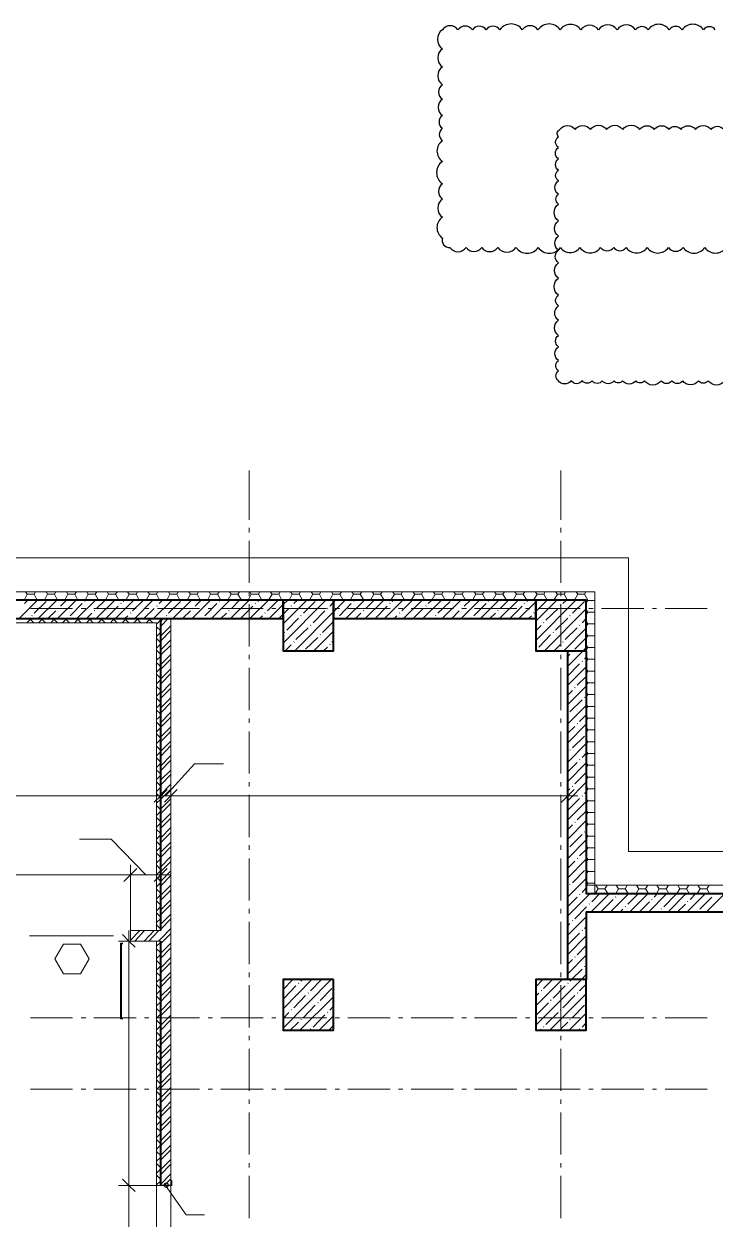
# Model space of a CAD drawing. Header units: millimetres. Extents: x -249154 to 415037, y -45458 to 354837.
# Drawn here: x -203175 to -194967, y 21286 to 35468 of the extents above; entities that cross this region are included whole.
import ezdxf

# ---------------------------------------------------------------- set-up
doc = ezdxf.new("R2010")
doc.units = ezdxf.units.MM

msp = doc.modelspace()

# ---------------------------------------------------------------- linework, layer by layer
at = {"linetype": 'ByBlock', "flags": 128}
msp.add_lwpolyline([(-194964, 35398, 0.520567), (-195105, 35398, 0.520567), (-195357, 35398, 0.520567), (-195511, 35398, 0.520567), (-195763, 35398, 0.520567), (-195910, 35398, 0.520567), (-196130, 35398, 0.520567), (-196352, 35398, 0.520567), (-196561, 35398, 0.520567), (-196806, 35398, 0.520567), (-197070, 35398, 0.520567), (-197256, 35398, 0.520567), (-197522, 35398, 0.520567), (-197686, 35398, 0.520567), (-197849, 35398, 0.520567), (-198020, 35398, 0.520567), (-198205, 35398, 0.520567), (-198205, 35172, 0.520567), (-198205, 34958, 0.520567), (-198205, 34746, 0.520567), (-198205, 34574, 0.520567), (-198205, 34381, 0.520567), (-198205, 34229, 0.520567), (-198205, 34082, 0.520567), (-198205, 33836, 0.520567), (-198205, 33571, 0.520567), (-198205, 33389, 0.520567), (-198205, 33175, 0.520567), (-198205, 32927, 0.520567), (-198117, 32815, 0.520567), (-197923, 32815, 0.520567), (-197738, 32815, 0.520567), (-197547, 32815, 0.520567), (-197331, 32815, 0.520567), (-197066, 32815, 0.520567), (-196804, 32815, 0.520567), (-196571, 32815, 0.520567), (-196327, 32815, 0.520567), (-196171, 32815, 0.520567), (-196023, 32815, 0.520567), (-195774, 32815, 0.520567), (-195521, 32815, 0.520567), (-195347, 32815, 0.520567), (-195089, 32815, 0.520567), (-194835, 32815, 0.520567)], format="xyb", dxfattribs=at)
at = {"linetype": 'ByBlock'}
msp.add_lwpolyline([(-194851, 31234, -0.520567), (-195050, 31234, -0.520567), (-195164, 31234, -0.520567), (-195351, 31234, -0.520567), (-195480, 31234, -0.520567), (-195609, 31234, -0.520567), (-195806, 31234, -0.520567), (-195909, 31234, -0.520567), (-196066, 31234, -0.520567), (-196167, 31234, -0.520567), (-196306, 31234, -0.520567), (-196428, 31234, -0.520567), (-196543, 31234, -0.520567), (-196679, 31234, -0.520567), (-196827, 31234, -0.520567), (-196827, 31351, -0.520567), (-196827, 31473, -0.520567), (-196827, 31638, -0.520567), (-196827, 31772, -0.520567), (-196827, 31952, -0.520567), (-196827, 32121, -0.520567), (-196827, 32251, -0.520567), (-196827, 32450, -0.520567), (-196827, 32632, -0.520567), (-196827, 32783, -0.520567), (-196827, 32951, -0.520567), (-196827, 33130, -0.520567), (-196827, 33330, -0.520567), (-196827, 33446, -0.520567), (-196827, 33606, -0.520567), (-196827, 33733, -0.520567), (-196827, 33865, -0.520567), (-196827, 34001, -0.520567), (-196827, 34128, -0.520567), (-196809, 34215, -0.520567), (-196629, 34215, -0.520567), (-196448, 34215, -0.520567), (-196255, 34215, -0.520567), (-196062, 34215, -0.520567), (-195863, 34215, -0.520567), (-195689, 34215, -0.520567), (-195516, 34215, -0.520567), (-195373, 34215, -0.520567), (-195200, 34215, -0.520567), (-195015, 34215, -0.520567), (-194865, 34215, -0.520567)], format="xyb", dxfattribs=at)
at = {"lineweight": 9}
for points in [[(-200499, 29585), (-200499, 30170)], [(-196797, 29585), (-196797, 30170)], [(-200499, 29433), (-200499, 29488)], [(-196797, 29433), (-196797, 29488)], [(-200499, 28835), (-200499, 29335)], [(-196797, 28835), (-196797, 29335)], [(-191611, 25247), (-191611, 25650), (-195996, 25650), (-195996, 29132), (-230738, 29132), (-230738, 909), (-191611, 909), (-191611, 1308)], [(-230289, 28729), (-216356, 28729), (-230289, 28729), (-230289, 28632), (-216356, 28632), (-196496, 28632), (-196496, 25150), (-187938, 25150), (-187938, 25247), (-187938, 28632), (-145101, 28632), (-145101, 25209)], [(-203172, 28632), (-203134, 28700)], [(-203155, 28729), (-203134, 28700), (-203054, 28700), (-203016, 28632)], [(-203054, 28700), (-203037, 28729)], [(-202931, 28632), (-202893, 28700)], [(-202910, 28729), (-202893, 28700), (-202812, 28700), (-202774, 28632)], [(-202812, 28700), (-202795, 28729)], [(-202689, 28632), (-202651, 28700)], [(-202668, 28729), (-202651, 28700), (-202571, 28700), (-202533, 28632)], [(-202571, 28700), (-202550, 28729)], [(-202448, 28632), (-202410, 28700)], [(-202427, 28729), (-202410, 28700), (-202329, 28700), (-202287, 28632)], [(-202329, 28700), (-202308, 28729)], [(-202207, 28632), (-202168, 28700)], [(-202185, 28729), (-202168, 28700), (-202084, 28700)], [(-202046, 28632), (-202088, 28700), (-202067, 28729)], [(-201965, 28632), (-201923, 28700)], [(-201944, 28729), (-201923, 28700), (-201842, 28700), (-201804, 28632)], [(-201842, 28700), (-201825, 28729)], [(-201724, 28632), (-201681, 28700)], [(-201702, 28729), (-201681, 28700), (-201601, 28700), (-201563, 28632)], [(-201601, 28700), (-201584, 28729)], [(-201478, 28632), (-201440, 28700)], [(-201457, 28729), (-201440, 28700), (-201359, 28700), (-201321, 28632)], [(-201359, 28700), (-201342, 28729)], [(-201236, 28632), (-201198, 28700)], [(-201215, 28729), (-201198, 28700), (-201118, 28700), (-201080, 28632)], [(-201118, 28700), (-201101, 28729)], [(-200995, 28632), (-200957, 28700)], [(-200974, 28729), (-200957, 28700), (-200876, 28700), (-200834, 28632)], [(-200876, 28700), (-200855, 28729)], [(-200753, 28632), (-200715, 28700)], [(-200732, 28729), (-200715, 28700), (-200635, 28700), (-200592, 28632)], [(-200635, 28700), (-200614, 28729)], [(-200512, 28632), (-200474, 28700)], [(-200499, 28679), (-200499, 28734)], [(-200491, 28729), (-200474, 28700), (-200389, 28700), (-200351, 28632)], [(-200389, 28700), (-200372, 28729)], [(-200270, 28632), (-200228, 28700)], [(-200249, 28729), (-200228, 28700), (-200148, 28700), (-200110, 28632)], [(-200148, 28700), (-200131, 28729)], [(-200025, 28632), (-199987, 28700)], [(-200008, 28729), (-199987, 28700), (-199906, 28700), (-199868, 28632)], [(-199906, 28700), (-199889, 28729)], [(-199783, 28632), (-199745, 28700)], [(-199762, 28729), (-199745, 28700), (-199665, 28700), (-199627, 28632)], [(-199665, 28700), (-199648, 28729)], [(-199542, 28632), (-199504, 28700)], [(-199521, 28729), (-199504, 28700), (-199423, 28700), (-199385, 28632)], [(-199423, 28700), (-199402, 28729)], [(-199300, 28632), (-199262, 28700)], [(-199279, 28729), (-199262, 28700), (-199182, 28700), (-199139, 28632)], [(-199182, 28700), (-199161, 28729)], [(-199059, 28632), (-199021, 28700)], [(-199038, 28729), (-199021, 28700), (-198940, 28700), (-198898, 28632)], [(-198940, 28700), (-198919, 28729)], [(-198817, 28632), (-198775, 28700)], [(-198796, 28729), (-198775, 28700), (-198695, 28700), (-198656, 28632)], [(-198695, 28700), (-198678, 28729)], [(-198576, 28632), (-198534, 28700)], [(-198555, 28729), (-198534, 28700), (-198453, 28700), (-198415, 28632)], [(-198453, 28700), (-198436, 28729)], [(-198330, 28632), (-198292, 28700)], [(-198313, 28729), (-198292, 28700), (-198212, 28700), (-198174, 28632)], [(-198212, 28700), (-198195, 28729)], [(-198089, 28632), (-198051, 28700)], [(-198068, 28729), (-198051, 28700), (-197970, 28700), (-197932, 28632)], [(-197970, 28700), (-197953, 28729)], [(-197847, 28632), (-197809, 28700)], [(-197826, 28729), (-197809, 28700), (-197729, 28700), (-197691, 28632)], [(-197729, 28700), (-197708, 28729)], [(-197606, 28632), (-197568, 28700)], [(-197585, 28729), (-197568, 28700), (-197487, 28700), (-197445, 28632)], [(-197487, 28700), (-197466, 28729)], [(-197364, 28632), (-197326, 28700)], [(-197343, 28729), (-197326, 28700), (-197246, 28700), (-197203, 28632)], [(-197246, 28700), (-197225, 28729)], [(-197123, 28632), (-197081, 28700)], [(-197102, 28729), (-197081, 28700), (-197000, 28700), (-196962, 28632)], [(-197000, 28700), (-196983, 28729)], [(-196881, 28632), (-196839, 28700)], [(-196860, 28729), (-196839, 28700), (-196759, 28700), (-196720, 28632)], [(-196797, 28679), (-196797, 28734)], [(-196759, 28700), (-196742, 28729)], [(-196636, 28632), (-196598, 28700)], [(-196615, 28729), (-196598, 28700), (-196517, 28700), (-196479, 28632), (-196479, 28628), (-196496, 28598)], [(-196517, 28700), (-196500, 28729)], [(-203232, 28412), (-203011, 28632)], [(-203168, 28590), (-203126, 28632)], [(-203096, 28530), (-202596, 28530)], [(-203054, 28475), (-202910, 28615)], [(-203016, 28628), (-202935, 28628)], [(-203003, 28412), (-202783, 28632)], [(-202889, 28412), (-202795, 28505)], [(-202774, 28412), (-202554, 28632)], [(-202770, 28628), (-202689, 28628)], [(-202766, 28530), (-202761, 28535)], [(-202740, 28560), (-202668, 28632)], [(-202626, 28446), (-202482, 28590)], [(-202545, 28412), (-202325, 28632)], [(-202528, 28628), (-202448, 28628)], [(-202495, 28530), (-202440, 28530)], [(-202452, 28615), (-202448, 28624)], [(-202342, 28530), (-201842, 28530)], [(-202338, 28505), (-202334, 28509)], [(-202317, 28412), (-202096, 28632)], [(-202312, 28530), (-202211, 28632)], [(-202287, 28628), (-202207, 28628)], [(-202198, 28416), (-202054, 28560)], [(-202088, 28412), (-201868, 28632)], [(-202046, 28628), (-201965, 28628)], [(-202024, 28590), (-202020, 28594)], [(-201995, 28615), (-201982, 28632)], [(-201885, 28505), (-201753, 28632)], [(-201859, 28412), (-201643, 28632)], [(-201804, 28628), (-201724, 28628)], [(-201749, 28412), (-201626, 28530)], [(-201741, 28530), (-201690, 28530)], [(-201635, 28412), (-201414, 28632)], [(-201596, 28560), (-201592, 28564)], [(-201588, 28530), (-201088, 28530)], [(-201567, 28590), (-201529, 28632)], [(-201563, 28628), (-201482, 28628)], [(-201457, 28475), (-201313, 28615)], [(-201406, 28412), (-201186, 28632)], [(-201321, 28628), (-201236, 28628)], [(-201291, 28412), (-201198, 28505)], [(-201177, 28412), (-200957, 28632)], [(-201169, 28530), (-201164, 28535)], [(-201139, 28560), (-201071, 28632)], [(-201075, 28628), (-200995, 28628)], [(-201025, 28446), (-200885, 28590)], [(-200986, 28530), (-200936, 28530)], [(-200948, 28412), (-200728, 28632)], [(-200855, 28615), (-200851, 28624)], [(-200834, 28628), (-200753, 28628)], [(-200834, 28530), (-200334, 28530)], [(-200741, 28505), (-200736, 28509)], [(-200720, 28412), (-200499, 28632)], [(-200711, 28530), (-200614, 28632)], [(-200597, 28416), (-200457, 28560)], [(-200592, 28628), (-200512, 28628)], [(-200499, 28081), (-200499, 28581)], [(-200491, 28412), (-200270, 28632)], [(-200427, 28590), (-200423, 28594)], [(-200398, 28615), (-200385, 28632)], [(-200351, 28628), (-200270, 28628)], [(-200283, 28505), (-200156, 28632)], [(-200262, 28412), (-200097, 28577), (-200042, 28632)], [(-200232, 28530), (-200182, 28530)], [(-200148, 28412), (-200097, 28463), (-200029, 28530)], [(-200110, 28628), (-200097, 28628)], [(-200097, 28348), (-199813, 28632)], [(-200097, 28119), (-199588, 28632)], [(-200080, 28530), (-199580, 28530)], [(-199999, 28560), (-199995, 28564)], [(-199970, 28590), (-199927, 28632)], [(-199957, 28030), (-199499, 28492), (-199360, 28632)], [(-199855, 28475), (-199716, 28615)], [(-199741, 28361), (-199601, 28505)], [(-199571, 28530), (-199567, 28535)], [(-199542, 28560), (-199499, 28607), (-199474, 28632)], [(-199478, 28530), (-199427, 28530)], [(-199427, 28446), (-199288, 28590)], [(-199381, 28628), (-199300, 28628)], [(-199351, 28412), (-199131, 28632)], [(-199326, 28530), (-198826, 28530)], [(-199258, 28615), (-199254, 28624)], [(-199144, 28505), (-199139, 28509)], [(-199139, 28628), (-199059, 28628)], [(-199122, 28412), (-198902, 28632)], [(-199114, 28530), (-199017, 28632)], [(-199000, 28416), (-198860, 28560)], [(-198898, 28628), (-198817, 28628)], [(-198894, 28412), (-198673, 28632)], [(-198830, 28590), (-198826, 28594)], [(-198800, 28615), (-198788, 28632)], [(-198728, 28530), (-198673, 28530)], [(-198686, 28505), (-198559, 28632)], [(-198665, 28412), (-198445, 28632)], [(-198656, 28628), (-198576, 28628)], [(-198576, 28530), (-198072, 28530)], [(-198551, 28412), (-198432, 28530)], [(-198436, 28412), (-198216, 28632)], [(-198415, 28628), (-198334, 28628)], [(-198402, 28560), (-198398, 28564)], [(-198373, 28590), (-198330, 28632)], [(-198258, 28475), (-198114, 28615)], [(-198207, 28412), (-197987, 28632)], [(-198174, 28628), (-198093, 28628)], [(-198093, 28412), (-198004, 28505)], [(-197983, 28412), (-197763, 28632)], [(-197974, 28530), (-197970, 28535)], [(-197974, 28530), (-197919, 28530)], [(-197945, 28560), (-197873, 28632)], [(-197928, 28628), (-197847, 28628)], [(-197830, 28446), (-197686, 28590)], [(-197822, 28530), (-197322, 28530)], [(-197754, 28412), (-197534, 28632)], [(-197686, 28628), (-197606, 28628)], [(-197661, 28615), (-197657, 28624)], [(-197547, 28505), (-197542, 28509)], [(-197525, 28412), (-197305, 28632)], [(-197517, 28530), (-197419, 28632)], [(-197445, 28628), (-197364, 28628)], [(-197402, 28416), (-197258, 28560)], [(-197297, 28412), (-197097, 28611), (-197076, 28632)], [(-197233, 28590), (-197229, 28594)], [(-197220, 28530), (-197165, 28530)], [(-197203, 28615), (-197191, 28632)], [(-197203, 28628), (-197123, 28628)], [(-197097, 28382), (-196848, 28632)], [(-197097, 28153), (-196619, 28632)], [(-197089, 28505), (-196962, 28632)], [(-197068, 28530), (-196568, 28530)], [(-196992, 28030), (-196496, 28526)], [(-196975, 28391), (-196831, 28530)], [(-196962, 28628), (-196881, 28628)], [(-196805, 28560), (-196801, 28564)], [(-196797, 28081), (-196797, 28581)], [(-196776, 28590), (-196733, 28632)], [(-196720, 28628), (-196640, 28628)], [(-196661, 28475), (-196517, 28615)], [(-196496, 28522), (-196479, 28488), (-196394, 28488), (-196394, 28492)], [(-196466, 28530), (-196415, 28530)], [(-196394, 28628), (-196394, 28632)], [(-196394, 28628), (-196394, 28628)], [(-196314, 28530), (-195814, 28530)], [(-195712, 28530), (-195661, 28530)], [(-195560, 28530), (-195060, 28530)], [(-201550, 28412), (-201601, 28412), (-203651, 28412), (-203702, 28412), (-203702, 28030), (-204303, 28030), (-204303, 28412), (-204350, 28412), (-207553, 28412), (-207604, 28412), (-207604, 28030), (-208205, 28030)], [(-203138, 28361), (-203088, 28412)], [(-203117, 28412), (-203109, 28416)], [(-203058, 28361), (-203109, 28412)], [(-203079, 28446), (-203075, 28450)], [(-202999, 28361), (-202948, 28412)], [(-202918, 28361), (-202969, 28412)], [(-202855, 28361), (-202808, 28412)], [(-202774, 28361), (-202825, 28412)], [(-202715, 28361), (-202664, 28412)], [(-202634, 28361), (-202685, 28412)], [(-202651, 28416), (-202647, 28420)], [(-202575, 28361), (-202524, 28412)], [(-202495, 28361), (-202541, 28412)], [(-202431, 28412), (-202367, 28475)], [(-202431, 28361), (-202380, 28412)], [(-202351, 28361), (-202401, 28412)], [(-202291, 28361), (-202240, 28412)], [(-202211, 28361), (-202262, 28412)], [(-202147, 28361), (-202101, 28412)], [(-202067, 28361), (-202118, 28412)], [(-202007, 28361), (-201957, 28412)], [(-201927, 28361), (-201978, 28412)], [(-201974, 28412), (-201940, 28446)], [(-201910, 28475), (-201906, 28479)], [(-201431, 21689), (-201431, 28412), (-201550, 28412), (-201550, 24709), (-201910, 24709), (-201910, 24586), (-201550, 24586), (-201550, 21689)], [(-201868, 28361), (-201817, 28412)], [(-201787, 28361), (-201834, 28412)], [(-201724, 28361), (-201673, 28412)], [(-201643, 28361), (-201694, 28412)], [(-201601, 28344), (-201550, 28395)], [(-201550, 28407), (-201554, 28412)], [(-201550, 28378), (-201520, 28412)], [(-201550, 28323), (-201461, 28412)], [(-201520, 28412), (-201512, 28416)], [(-201482, 28446), (-201478, 28450)], [(-201054, 28416), (-201050, 28420)], [(-200834, 28412), (-200770, 28475)], [(-200376, 28412), (-200343, 28446)], [(-200313, 28475), (-200309, 28479)], [(-200054, 28276), (-199915, 28416)], [(-199885, 28446), (-199881, 28450)], [(-199627, 28246), (-199499, 28378)], [(-199457, 28416), (-199453, 28420)], [(-199237, 28412), (-199173, 28475)], [(-198779, 28412), (-198745, 28446)], [(-198716, 28475), (-198712, 28479)], [(-198322, 28412), (-198318, 28416)], [(-198288, 28446), (-198284, 28450)], [(-197860, 28416), (-197856, 28420)], [(-197640, 28412), (-197576, 28475)], [(-197182, 28412), (-197148, 28446)], [(-197119, 28475), (-197114, 28479)], [(-197004, 28361), (-197000, 28365)], [(-196860, 28276), (-196716, 28416)], [(-196691, 28446), (-196687, 28450)], [(-196547, 28361), (-196496, 28412)], [(-196496, 28458), (-196479, 28488)], [(-196496, 28382), (-196479, 28348), (-196394, 28348), (-196394, 28352)], [(-196394, 28488), (-196394, 28488)], [(-213056, 24709), (-213009, 24709), (-213009, 28361), (-212056, 28361), (-212056, 27831), (-212056, 27780), (-211408, 27780), (-211357, 27780), (-211357, 28361), (-208256, 28361), (-208256, 28030), (-208256, 27980), (-207604, 27980), (-207553, 27980), (-207553, 28361), (-204350, 28361), (-204350, 28030), (-204350, 27980), (-203702, 27980), (-203651, 27980), (-203651, 28361), (-201601, 28361), (-201601, 24709), (-201550, 24709)], [(-201550, 28268), (-201601, 28314)], [(-201601, 28200), (-201550, 28251)], [(-201550, 28208), (-201431, 28327)], [(-201550, 28149), (-201431, 28272)], [(-200084, 28246), (-200080, 28251)], [(-199944, 28162), (-199800, 28302)], [(-199771, 28331), (-199766, 28335)], [(-199732, 28030), (-199499, 28263)], [(-199656, 28217), (-199652, 28221)], [(-197097, 28268), (-197034, 28331)], [(-196890, 28246), (-196886, 28251)], [(-196763, 28030), (-196496, 28297)], [(-196746, 28162), (-196606, 28302)], [(-196576, 28331), (-196572, 28335)], [(-196496, 28319), (-196479, 28348)], [(-196496, 28242), (-196479, 28208), (-196394, 28208), (-196394, 28213)], [(-196394, 28348), (-196394, 28348)], [(-201550, 28124), (-201601, 28174)], [(-201601, 28060), (-201550, 28111)], [(-201550, 28039), (-201431, 28158)], [(-201550, 27980), (-201431, 28098)], [(-200071, 28030), (-199999, 28102)], [(-199970, 28132), (-199965, 28136)], [(-199830, 28047), (-199686, 28187)], [(-199542, 28102), (-199538, 28107)], [(-199516, 28132), (-199499, 28149)], [(-197059, 28073), (-196920, 28217)], [(-196877, 28030), (-196805, 28102)], [(-196776, 28132), (-196771, 28136)], [(-196631, 28047), (-196496, 28183)], [(-196496, 28179), (-196479, 28208)], [(-196496, 28102), (-196479, 28069), (-196394, 28069), (-196394, 28073)], [(-196394, 28208), (-196394, 28208)], [(-201601, 27115), (-201601, 28043)], [(-201550, 27984), (-201601, 28035)], [(-201601, 27920), (-201550, 27967)], [(-201550, 27865), (-201431, 27984)], [(-201431, 28043), (-201431, 27115)], [(-200499, 27929), (-200499, 27980)], [(-199618, 28030), (-199571, 28073)], [(-199504, 28030), (-199499, 28035)], [(-197089, 28047), (-197085, 28052)], [(-196797, 27929), (-196797, 27980)], [(-196716, 27848), (-196534, 28030), (-196496, 28069)], [(-196716, 27963), (-196691, 27988)], [(-196661, 28018), (-196657, 28022)], [(-196517, 27933), (-196496, 27954)], [(-196496, 28039), (-196479, 28069)], [(-196496, 27963), (-196479, 27929), (-196394, 27929), (-196394, 27933)], [(-196394, 28069), (-196394, 28069)], [(-201550, 27840), (-201601, 27891)], [(-201601, 27776), (-201550, 27827)], [(-201550, 27810), (-201431, 27929)], [(-201550, 27696), (-201431, 27814)], [(-200499, 27327), (-200499, 27827)], [(-196797, 27327), (-196797, 27827)], [(-196716, 27734), (-196576, 27874)], [(-196716, 27620), (-196496, 27840)], [(-196547, 27903), (-196543, 27908)], [(-196496, 27899), (-196479, 27929)], [(-196496, 27823), (-196479, 27789), (-196394, 27789), (-196394, 27793)], [(-196394, 27929), (-196394, 27929)], [(-201550, 27700), (-201601, 27751)], [(-201601, 27636), (-201550, 27687)], [(-201550, 27636), (-201431, 27759)], [(-196606, 27620), (-196496, 27725)], [(-196496, 27759), (-196479, 27789)], [(-196496, 27683), (-196479, 27649), (-196394, 27649), (-196394, 27653)], [(-196394, 27789), (-196394, 27789)], [(-201550, 27560), (-201601, 27607)], [(-201601, 27492), (-201550, 27543)], [(-201550, 27522), (-201431, 27645)], [(-201550, 27467), (-201431, 27586)], [(-196716, 27391), (-196496, 27611)], [(-196716, 27505), (-196661, 27560)], [(-196631, 27590), (-196627, 27594)], [(-196496, 27620), (-196479, 27649)], [(-196496, 27543), (-196479, 27509), (-196394, 27509), (-196394, 27514)], [(-196394, 27649), (-196394, 27649)], [(-201550, 27416), (-201601, 27467)], [(-201601, 27353), (-201550, 27403)], [(-201550, 27353), (-201431, 27471)], [(-201550, 27293), (-201431, 27416)], [(-196716, 27162), (-196496, 27382)], [(-196691, 27306), (-196547, 27446)], [(-196517, 27475), (-196513, 27480)], [(-196496, 27480), (-196479, 27509)], [(-196496, 27403), (-196479, 27370), (-196394, 27370), (-196394, 27374)], [(-196394, 27509), (-196394, 27509)], [(-201550, 27276), (-201601, 27327)], [(-201601, 27213), (-201550, 27259)], [(-201550, 27179), (-201431, 27302)], [(-201550, 27124), (-201431, 27242)], [(-196716, 27276), (-196712, 27281)], [(-196576, 27192), (-196496, 27268)], [(-196496, 27340), (-196479, 27370)], [(-196496, 27264), (-196479, 27230), (-196394, 27230), (-196394, 27234)], [(-196496, 27200), (-196479, 27230)], [(-196394, 27370), (-196394, 27370)], [(-196394, 27230), (-196394, 27230)], [(-201550, 27132), (-201601, 27183)], [(-201601, 27069), (-201550, 27120)], [(-201550, 27009), (-201431, 27128)], [(-200499, 27175), (-200499, 27226)], [(-196797, 27175), (-196797, 27226)], [(-196716, 26937), (-196496, 27158)], [(-196716, 27052), (-196631, 27132)], [(-196606, 27162), (-196598, 27166)], [(-196496, 27124), (-196479, 27090), (-196394, 27090), (-196394, 27094)], [(-196496, 27060), (-196479, 27090)], [(-196394, 27090), (-196394, 27090)], [(-201550, 26993), (-201601, 27043)], [(-201601, 26929), (-201550, 26980)], [(-201550, 26954), (-201431, 27073)], [(-201550, 26840), (-201431, 26959)], [(-200499, 26573), (-200499, 27073)], [(-196797, 26573), (-196797, 27073)], [(-196661, 26878), (-196517, 27018)], [(-196496, 26984), (-196479, 26950), (-196394, 26950), (-196394, 26954)], [(-196496, 26921), (-196479, 26950)], [(-196394, 26950), (-196394, 26950)], [(-201550, 26848), (-201601, 26899)], [(-201601, 26785), (-201550, 26836)], [(-201550, 26781), (-201431, 26904)], [(-196716, 26709), (-196496, 26929)], [(-196691, 26848), (-196687, 26853)], [(-196547, 26764), (-196496, 26815)], [(-196496, 26844), (-196479, 26810), (-196394, 26810), (-196394, 26815)], [(-196496, 26781), (-196479, 26810)], [(-196394, 26810), (-196394, 26810)], [(-201550, 26709), (-201601, 26760)], [(-201601, 26645), (-201550, 26696)], [(-201550, 26666), (-201431, 26789)], [(-201550, 26611), (-201431, 26730)], [(-200804, 26688), (-201147, 26688), (-201491, 26310)], [(-196716, 26594), (-196606, 26704)], [(-196716, 26480), (-196496, 26700)], [(-196576, 26734), (-196572, 26738)], [(-196496, 26704), (-196479, 26671), (-196394, 26671), (-196394, 26675)], [(-196496, 26641), (-196479, 26671)], [(-196394, 26671), (-196394, 26671)], [(-201601, 25637), (-201601, 26658)], [(-201550, 26569), (-201601, 26615)], [(-201601, 26501), (-201550, 26552)], [(-201550, 26497), (-201431, 26615)], [(-201550, 26438), (-201431, 26560)], [(-201431, 26658), (-201431, 25637)], [(-196631, 26450), (-196496, 26586)], [(-196496, 26565), (-196479, 26531), (-196394, 26531), (-196394, 26535)], [(-196496, 26501), (-196479, 26531)], [(-196394, 26531), (-196394, 26531)], [(-201550, 26425), (-201601, 26476)], [(-201601, 26361), (-201550, 26412)], [(-201550, 26323), (-201431, 26446)], [(-201550, 26416), (-201550, 26310), (-201550, 26188)], [(-201550, 26268), (-201431, 26387)], [(-201431, 26416), (-201431, 26310), (-201431, 26188)], [(-200499, 26421), (-200499, 26471)], [(-196797, 26421), (-196797, 26471)], [(-196716, 26251), (-196496, 26471)], [(-196716, 26416), (-196716, 26310), (-196716, 26188)], [(-196716, 26366), (-196691, 26391)], [(-196661, 26421), (-196657, 26425)], [(-196496, 26425), (-196479, 26391), (-196394, 26391), (-196394, 26395)], [(-196496, 26361), (-196479, 26391)], [(-196394, 26391), (-196394, 26391)], [(-213297, 26310), (-213056, 26310), (-201550, 26310), (-201431, 26310), (-196598, 26310)], [(-201550, 26285), (-201601, 26336)], [(-201601, 26222), (-201550, 26268)], [(-201550, 26154), (-201431, 26272)], [(-200499, 25819), (-200499, 26319)], [(-196797, 25819), (-196797, 26319)], [(-196716, 26137), (-196576, 26277)], [(-196716, 26022), (-196496, 26243)], [(-196547, 26306), (-196543, 26310)], [(-196517, 26336), (-196496, 26357)], [(-196496, 26285), (-196479, 26251), (-196394, 26251), (-196394, 26255)], [(-196496, 26222), (-196479, 26251)], [(-196394, 26251), (-196394, 26251)], [(-201550, 26141), (-201601, 26192)], [(-201601, 26077), (-201550, 26128)], [(-201550, 26099), (-201431, 26217)], [(-201550, 25984), (-201431, 26103)], [(-196606, 26022), (-196496, 26128)], [(-196496, 26145), (-196479, 26111), (-196394, 26111), (-196394, 26116)], [(-196496, 26082), (-196479, 26111)], [(-196394, 26111), (-196394, 26111)], [(-201550, 26001), (-201601, 26052)], [(-201601, 25938), (-201550, 25989)], [(-201550, 25925), (-201431, 26044)], [(-196716, 25794), (-196496, 26014)], [(-196716, 25908), (-196661, 25963)], [(-196631, 25993), (-196627, 25997)], [(-196496, 26005), (-196479, 25972), (-196394, 25972), (-196394, 25976)], [(-196496, 25942), (-196479, 25972)], [(-196394, 25972), (-196394, 25972)], [(-201550, 25861), (-201601, 25908)], [(-201601, 25794), (-201550, 25844)], [(-201550, 25811), (-201431, 25933)], [(-201550, 25756), (-201431, 25874)], [(-196691, 25705), (-196547, 25849)], [(-196517, 25878), (-196513, 25883)], [(-196496, 25866), (-196479, 25832), (-196394, 25832), (-196394, 25836)], [(-196496, 25802), (-196479, 25832)], [(-196394, 25832), (-196394, 25832)], [(-202516, 25794), (-202139, 25794), (-201728, 25370)], [(-201550, 25717), (-201601, 25768)], [(-201601, 25654), (-201550, 25705)], [(-201550, 25641), (-201431, 25760)], [(-201550, 25582), (-201431, 25705)], [(-200499, 25667), (-200499, 25722)], [(-196797, 25667), (-196797, 25722)], [(-196716, 25565), (-196496, 25785)], [(-196716, 25679), (-196712, 25683)], [(-196576, 25595), (-196496, 25671)], [(-196496, 25726), (-196479, 25692), (-196394, 25692), (-196394, 25696)], [(-196496, 25662), (-196479, 25692)], [(-196394, 25692), (-196394, 25692)], [(-201550, 25578), (-201601, 25628)], [(-201601, 25514), (-201550, 25561)], [(-201550, 25467), (-201431, 25590)], [(-201550, 25412), (-201431, 25531)], [(-200499, 25065), (-200499, 25565)], [(-196797, 25065), (-196797, 25565)], [(-196716, 25336), (-196496, 25556)], [(-196716, 25450), (-196631, 25535)], [(-196606, 25565), (-196598, 25569)], [(-196496, 25586), (-196479, 25552), (-196394, 25552), (-196394, 25556)], [(-196496, 25523), (-196479, 25552)], [(-196394, 25552), (-196394, 25552)], [(-201910, 24713), (-201910, 25370), (-201910, 25489)], [(-201550, 25434), (-201601, 25484)], [(-201601, 25370), (-201550, 25421)], [(-201550, 25476), (-201550, 25370), (-201550, 25251)], [(-201550, 25298), (-201431, 25417)], [(-196661, 25277), (-196517, 25421)], [(-196496, 25446), (-196479, 25412), (-196394, 25412), (-196394, 25417)], [(-196496, 25383), (-196479, 25412)], [(-196394, 25412), (-196394, 25412)], [(-203431, 25370), (-201910, 25370), (-201431, 25370)], [(-201550, 25294), (-201601, 25345)], [(-201601, 25230), (-201550, 25281)], [(-201550, 25239), (-201431, 25362)], [(-201550, 25129), (-201431, 25247)], [(-196716, 25112), (-196496, 25328)], [(-196691, 25251), (-196687, 25256)], [(-196496, 25306), (-196479, 25273), (-196394, 25273), (-196394, 25277)], [(-196492, 25247), (-196496, 25243), (-196479, 25273)], [(-196394, 25273), (-196394, 25273)], [(-196382, 25247), (-196356, 25205), (-196276, 25205), (-196242, 25150)], [(-196276, 25205), (-196250, 25247)], [(-196140, 25247), (-196115, 25205), (-196034, 25205), (-196000, 25150)], [(-196034, 25205), (-196009, 25247)], [(-195899, 25247), (-195873, 25205), (-195793, 25205), (-195759, 25150)], [(-195793, 25205), (-195767, 25247)], [(-195657, 25247), (-195632, 25205), (-195547, 25205), (-195517, 25150)], [(-195547, 25205), (-195522, 25247)], [(-195411, 25247), (-195386, 25205), (-195305, 25205), (-195276, 25150)], [(-195305, 25205), (-195280, 25247)], [(-195170, 25247), (-195145, 25205), (-195064, 25205), (-195034, 25150)], [(-195064, 25205), (-195039, 25247)], [(-201550, 25154), (-201601, 25201)], [(-201601, 25086), (-201550, 25137)], [(-201550, 25069), (-201431, 25188)], [(-196716, 24883), (-196496, 25103), (-196449, 25150)], [(-196716, 24997), (-196606, 25107)], [(-196576, 25137), (-196572, 25141)], [(-196547, 25162), (-196496, 25217)], [(-196441, 24929), (-196221, 25150)], [(-196432, 25052), (-196335, 25150)], [(-196390, 25150), (-196356, 25205)], [(-196212, 24929), (-195992, 25150)], [(-196149, 25107), (-196144, 25112)], [(-196144, 25150), (-196115, 25205)], [(-196119, 25137), (-196106, 25150)], [(-196004, 25023), (-195877, 25150)], [(-195983, 24929), (-195763, 25150)], [(-195903, 25150), (-195873, 25205)], [(-195759, 24929), (-195538, 25150)], [(-195691, 25107), (-195649, 25150)], [(-195661, 25150), (-195632, 25205)], [(-195577, 24993), (-195433, 25137)], [(-195530, 24929), (-195310, 25150)], [(-195420, 25150), (-195386, 25205)], [(-195301, 24929), (-195081, 25150)], [(-195263, 25078), (-195195, 25150)], [(-195178, 25150), (-195145, 25205)], [(-195149, 24963), (-195005, 25107)], [(-195072, 24929), (-194852, 25150)], [(-194979, 25137), (-194975, 25141)], [(-201550, 25010), (-201601, 25061)], [(-201601, 24946), (-201550, 24997)], [(-201550, 24955), (-201431, 25073)], [(-201550, 24900), (-201431, 25018)], [(-200499, 24912), (-200499, 24968)], [(-196797, 24912), (-196797, 24968)], [(-196631, 24849), (-196496, 24989), (-196492, 24993)], [(-196462, 25023), (-196458, 25027)], [(-196318, 24938), (-196178, 25078)], [(-196098, 24929), (-196064, 24963)], [(-196034, 24993), (-196030, 24997)], [(-195869, 24929), (-195746, 25052)], [(-195721, 25078), (-195716, 25082)], [(-195606, 24963), (-195602, 24968)], [(-195416, 24929), (-195318, 25023)], [(-195293, 25052), (-195289, 25057)], [(-201550, 24870), (-201601, 24921)], [(-201601, 24807), (-201550, 24853)], [(-201550, 24785), (-201431, 24904)], [(-201550, 24726), (-201431, 24849)], [(-196716, 24654), (-196496, 24874)], [(-196661, 24824), (-196657, 24828)], [(-195644, 24929), (-195636, 24938)], [(-195178, 24938), (-195174, 24942)], [(-201927, 24709), (-201927, 21684), (-201927, 16601)], [(-201910, 24595), (-201796, 24709)], [(-201859, 24586), (-201741, 24709)], [(-201745, 24586), (-201626, 24709)], [(-201690, 24586), (-201571, 24709)], [(-201550, 24726), (-201601, 24777)], [(-201575, 24586), (-201550, 24612), (-201431, 24735)], [(-201554, 24709), (-201550, 24713)], [(-200499, 24311), (-200499, 24815)], [(-196797, 24311), (-196797, 24815)], [(-196716, 24768), (-196691, 24794)], [(-196716, 24540), (-196576, 24679)], [(-196547, 24709), (-196543, 24713)], [(-196517, 24735), (-196496, 24760)], [(-203109, 24646), (-202109, 24646)], [(-201596, 24586), (-201927, 24586), (-202050, 24586)], [(-201999, 23663), (-202029, 23663), (-202029, 24561), (-201999, 24561)], [(-201999, 24552), (-202016, 24552), (-202016, 23671), (-201999, 23671)], [(-201550, 24586), (-201601, 24586), (-201601, 21684), (-201550, 21684), (-201431, 21684), (-201431, 21007), (-201550, 21007), (-201601, 21007), (-201601, 21684), (-201550, 21684)], [(-201601, 24523), (-201550, 24574)], [(-201550, 24557), (-201431, 24675)], [(-201550, 24586), (-201550, 24586)], [(-201550, 24442), (-201431, 24561)], [(-196716, 24425), (-196496, 24646)], [(-201550, 24446), (-201601, 24493)], [(-201601, 24379), (-201550, 24430)], [(-201550, 24383), (-201431, 24506)], [(-196716, 24197), (-196496, 24417)], [(-196631, 24396), (-196627, 24400)], [(-196606, 24421), (-196496, 24531)], [(-201550, 24302), (-201601, 24353)], [(-201601, 24239), (-201550, 24290)], [(-201550, 24269), (-201431, 24391)], [(-201550, 24213), (-201431, 24332)], [(-196716, 24311), (-196661, 24366)], [(-196691, 24108), (-196670, 24129), (-196547, 24252)], [(-196517, 24281), (-196513, 24286)], [(-201550, 24163), (-201601, 24213)], [(-201601, 24099), (-201550, 24146)], [(-201550, 24099), (-201431, 24218)], [(-201550, 24044), (-201431, 24163)], [(-200499, 24158), (-200499, 24213)], [(-200097, 24010), (-199982, 24129)], [(-200097, 23781), (-199754, 24129)], [(-200097, 23553), (-199525, 24129)], [(-200097, 24125), (-200097, 24129)], [(-199885, 24108), (-199868, 24129)], [(-199771, 23993), (-199639, 24129)], [(-197097, 23587), (-196555, 24129), (-196496, 24188)], [(-197097, 24044), (-197013, 24129)], [(-197097, 23815), (-196784, 24129)], [(-197004, 24023), (-196898, 24129)], [(-196797, 24158), (-196797, 24213)], [(-201550, 24019), (-201601, 24069)], [(-201601, 23955), (-201550, 24006)], [(-201550, 23930), (-201431, 24048)], [(-201550, 23870), (-201431, 23993)], [(-200499, 23561), (-200499, 24061)], [(-200084, 23908), (-199944, 24053)], [(-199915, 24082), (-199910, 24086)], [(-199800, 23968), (-199796, 23972)], [(-199656, 23879), (-199516, 24023)], [(-197097, 23930), (-197059, 23968)], [(-197034, 23993), (-197025, 23997)], [(-196890, 23908), (-196746, 24053)], [(-196797, 23561), (-196797, 24061)], [(-196716, 24082), (-196712, 24086)], [(-196606, 23968), (-196598, 23972)], [(-196576, 23993), (-196496, 24074)], [(-201550, 23879), (-201601, 23930)], [(-201601, 23815), (-201550, 23866)], [(-201550, 23756), (-201431, 23879)], [(-199970, 23794), (-199830, 23938)], [(-199898, 23527), (-199499, 23925)], [(-199686, 23853), (-199682, 23858)], [(-197089, 23709), (-196945, 23853)], [(-196928, 23527), (-196496, 23959)], [(-196920, 23879), (-196915, 23887)], [(-196776, 23794), (-196631, 23938)], [(-201550, 23739), (-201601, 23786)], [(-201601, 23671), (-201550, 23722)], [(-201550, 23701), (-201431, 23820)], [(-201550, 23587), (-201431, 23705)], [(-200097, 23667), (-200029, 23739)], [(-199999, 23764), (-199995, 23773)], [(-199855, 23680), (-199716, 23824)], [(-199741, 23565), (-199601, 23709)], [(-199669, 23527), (-199499, 23697)], [(-199571, 23739), (-199567, 23743)], [(-199542, 23764), (-199499, 23811)], [(-196975, 23595), (-196831, 23739)], [(-196805, 23764), (-196801, 23773)], [(-196699, 23527), (-196496, 23731)], [(-196661, 23680), (-196517, 23824)], [(-203096, 23675), (-202596, 23675)], [(-202495, 23675), (-202440, 23675)], [(-202342, 23675), (-201842, 23675)], [(-201741, 23675), (-201690, 23675)], [(-201550, 23595), (-201601, 23646)], [(-201601, 23531), (-201550, 23582)], [(-201601, 22756), (-201601, 23557)], [(-201588, 23675), (-201088, 23675)], [(-201550, 23527), (-201431, 23650)], [(-201431, 23557), (-201431, 22756)], [(-200986, 23675), (-200936, 23675)], [(-200834, 23675), (-200334, 23675)], [(-200232, 23675), (-200182, 23675)], [(-200080, 23675), (-199580, 23675)], [(-200012, 23527), (-199915, 23625)], [(-199885, 23654), (-199881, 23659)], [(-199771, 23540), (-199766, 23544)], [(-199555, 23527), (-199499, 23582)], [(-199478, 23675), (-199427, 23675)], [(-199326, 23675), (-198826, 23675)], [(-198728, 23675), (-198673, 23675)], [(-198576, 23675), (-198072, 23675)], [(-197974, 23675), (-197919, 23675)], [(-197822, 23675), (-197322, 23675)], [(-197220, 23675), (-197165, 23675)], [(-197068, 23675), (-196568, 23675)], [(-197004, 23565), (-197000, 23570)], [(-196814, 23527), (-196716, 23625)], [(-196691, 23654), (-196687, 23659)], [(-196576, 23540), (-196572, 23544)], [(-196547, 23565), (-196496, 23616)], [(-196466, 23675), (-196415, 23675)], [(-196314, 23675), (-195814, 23675)], [(-195712, 23675), (-195661, 23675)], [(-195560, 23675), (-195060, 23675)], [(-201550, 23455), (-201601, 23506)], [(-201601, 23392), (-201550, 23438)], [(-201550, 23413), (-201431, 23536)], [(-201550, 23358), (-201431, 23476)], [(-200499, 23409), (-200499, 23459)], [(-197042, 23527), (-197034, 23540)], [(-196797, 23409), (-196797, 23459)], [(-201550, 23311), (-201601, 23362)], [(-201601, 23248), (-201550, 23298)], [(-201550, 23243), (-201431, 23362)], [(-201550, 23188), (-201431, 23307)], [(-200499, 22807), (-200499, 23307)], [(-196797, 22807), (-196797, 23307)], [(-201550, 23171), (-201601, 23222)], [(-201601, 23108), (-201550, 23159)], [(-201550, 23074), (-201431, 23193)], [(-201550, 23015), (-201431, 23133)], [(-201550, 23032), (-201601, 23078)], [(-201601, 22964), (-201550, 23015)], [(-201550, 22900), (-201431, 23023)], [(-201550, 22888), (-201601, 22938)], [(-201601, 22824), (-201550, 22875)], [(-201550, 22845), (-201431, 22964)], [(-201550, 22731), (-201431, 22849)], [(-203096, 22828), (-202596, 22828)], [(-202495, 22828), (-202440, 22828)], [(-202342, 22828), (-201842, 22828)], [(-201741, 22828), (-201690, 22828)], [(-201550, 22748), (-201601, 22799)], [(-201601, 22684), (-201550, 22731)], [(-201588, 22828), (-201088, 22828)], [(-201550, 22671), (-201431, 22794)], [(-200986, 22828), (-200936, 22828)], [(-200834, 22828), (-200334, 22828)], [(-200499, 22655), (-200499, 22705)], [(-200232, 22828), (-200182, 22828)], [(-200080, 22828), (-199580, 22828)], [(-199478, 22828), (-199427, 22828)], [(-199326, 22828), (-198826, 22828)], [(-198728, 22828), (-198673, 22828)], [(-198576, 22828), (-198072, 22828)], [(-197974, 22828), (-197919, 22828)], [(-197822, 22828), (-197322, 22828)], [(-197220, 22828), (-197165, 22828)], [(-197068, 22828), (-196568, 22828)], [(-196797, 22655), (-196797, 22705)], [(-196466, 22828), (-196415, 22828)], [(-196314, 22828), (-195814, 22828)], [(-195712, 22828), (-195661, 22828)], [(-195560, 22828), (-195060, 22828)], [(-201550, 22604), (-201601, 22655)], [(-201601, 22540), (-201550, 22591)], [(-201550, 22557), (-201431, 22680)], [(-201550, 22502), (-201431, 22621)], [(-200499, 22053), (-200499, 22553)], [(-196797, 22053), (-196797, 22553)], [(-201550, 22464), (-201601, 22515)], [(-201601, 22400), (-201550, 22451)], [(-201550, 22388), (-201431, 22506)], [(-201550, 22333), (-201431, 22451)], [(-201550, 22320), (-201601, 22371)], [(-201601, 22256), (-201550, 22307)], [(-201550, 22218), (-201431, 22337)], [(-201550, 22159), (-201431, 22277)], [(-201550, 22180), (-201601, 22231)], [(-201601, 22116), (-201550, 22167)], [(-201550, 22044), (-201431, 22163)], [(-201550, 22040), (-201601, 22087)], [(-201601, 21972), (-201550, 22023)], [(-201550, 21989), (-201431, 22108)], [(-201550, 21875), (-201431, 21994)], [(-201550, 21896), (-201601, 21947)], [(-201601, 21833), (-201550, 21883)], [(-201550, 21816), (-201431, 21939)], [(-200499, 21900), (-200499, 21951)], [(-196797, 21900), (-196797, 21951)], [(-201550, 21756), (-201601, 21807)], [(-201601, 21693), (-201558, 21731)], [(-201550, 21701), (-201431, 21824)], [(-201503, 21689), (-201431, 21765)], [(-200499, 21299), (-200499, 21799)], [(-196797, 21299), (-196797, 21799)], [(-201558, 21684), (-201927, 21684), (-202050, 21684)], [(-201550, 21684), (-201431, 21684)], [(-201491, 21684), (-201249, 21337), (-201029, 21337)]]:
    msp.add_lwpolyline(points, dxfattribs=at)
for points in [[(-196394, 28632), (-196394, 25150), (-196394, 28632), (-196394, 28729), (-216356, 28729), (-196394, 28729)], [(-196394, 28628), (-196479, 28628)], [(-196496, 25247), (-188040, 25247)], [(-196496, 25167), (-196483, 25150)], [(-202706, 24548), (-202808, 24374), (-202706, 24197), (-202503, 24197), (-202401, 24374), (-202503, 24548)]]:
    msp.add_lwpolyline(points, close=True, dxfattribs=at)
at = {"lineweight": 40}
for points in [[(-203702, 28412), (-200097, 28412), (-200097, 28632), (-203702, 28632)], [(-199499, 28632), (-200097, 28632), (-200097, 28030), (-199499, 28030)], [(-199499, 28412), (-197097, 28412), (-197097, 28632), (-199499, 28632)], [(-196496, 28030), (-196496, 28632), (-197097, 28632), (-197097, 28030)], [(-191611, 24548), (-191832, 24548), (-191832, 24929), (-196496, 24929), (-196496, 24129), (-196716, 24129), (-196716, 28030), (-196496, 28030), (-196496, 25247), (-196496, 25150), (-196394, 25150), (-191611, 25150), (-191611, 24929)], [(-199499, 24129), (-200097, 24129), (-200097, 23527), (-199499, 23527)], [(-196496, 24129), (-197097, 24129), (-197097, 23527), (-196496, 23527)]]:
    msp.add_lwpolyline(points, close=True, dxfattribs=at)
for points in [[(-201550, 24709), (-201550, 28412)], [(-196496, 25247), (-196496, 25247)], [(-196496, 25150), (-196496, 25150)], [(-196394, 25150), (-196394, 25150)], [(-201550, 21689), (-201550, 24586)]]:
    msp.add_lwpolyline(points, dxfattribs=at)
at = {"lineweight": 18}
for points in [[(-201474, 26382), (-201550, 26310), (-201626, 26234)], [(-201355, 26382), (-201431, 26310), (-201503, 26234)], [(-196640, 26382), (-196716, 26310), (-196792, 26234)], [(-201834, 25446), (-201910, 25370), (-201986, 25294)], [(-201474, 25446), (-201550, 25370), (-201626, 25294)], [(-201855, 24514), (-201927, 24586), (-202003, 24663)], [(-201855, 21612), (-201927, 21684), (-202003, 21761)]]:
    msp.add_lwpolyline(points, dxfattribs=at)
at = {"lineweight": 20}
msp.add_lwpolyline([(-201550, 21689), (-201550, 21744), (-201558, 21744), (-201558, 21684), (-201419, 21684), (-201419, 21744), (-201427, 21744), (-201427, 21689)], close=True, dxfattribs=at)
at = {"lineweight": 9}
for points in [[(-201512, 21689), (-201512, 21706), (-201503, 21714), (-201486, 21714)], [(-201512, 21689), (-201512, 21706), (-201503, 21714), (-201486, 21714)], [(-201486, 21714), (-201474, 21714), (-201461, 21706), (-201461, 21689)], [(-201486, 21714), (-201474, 21714), (-201461, 21706), (-201461, 21689)], [(-201486, 21663), (-201503, 21663), (-201512, 21676), (-201512, 21689)], [(-201486, 21663), (-201503, 21663), (-201512, 21676), (-201512, 21689)], [(-201461, 21689), (-201461, 21676), (-201474, 21663), (-201486, 21663)], [(-201461, 21689), (-201461, 21676), (-201474, 21663), (-201486, 21663)]]:
    msp.add_open_spline(points, degree=3, dxfattribs=at)

doc.saveas('drawing.dxf')
